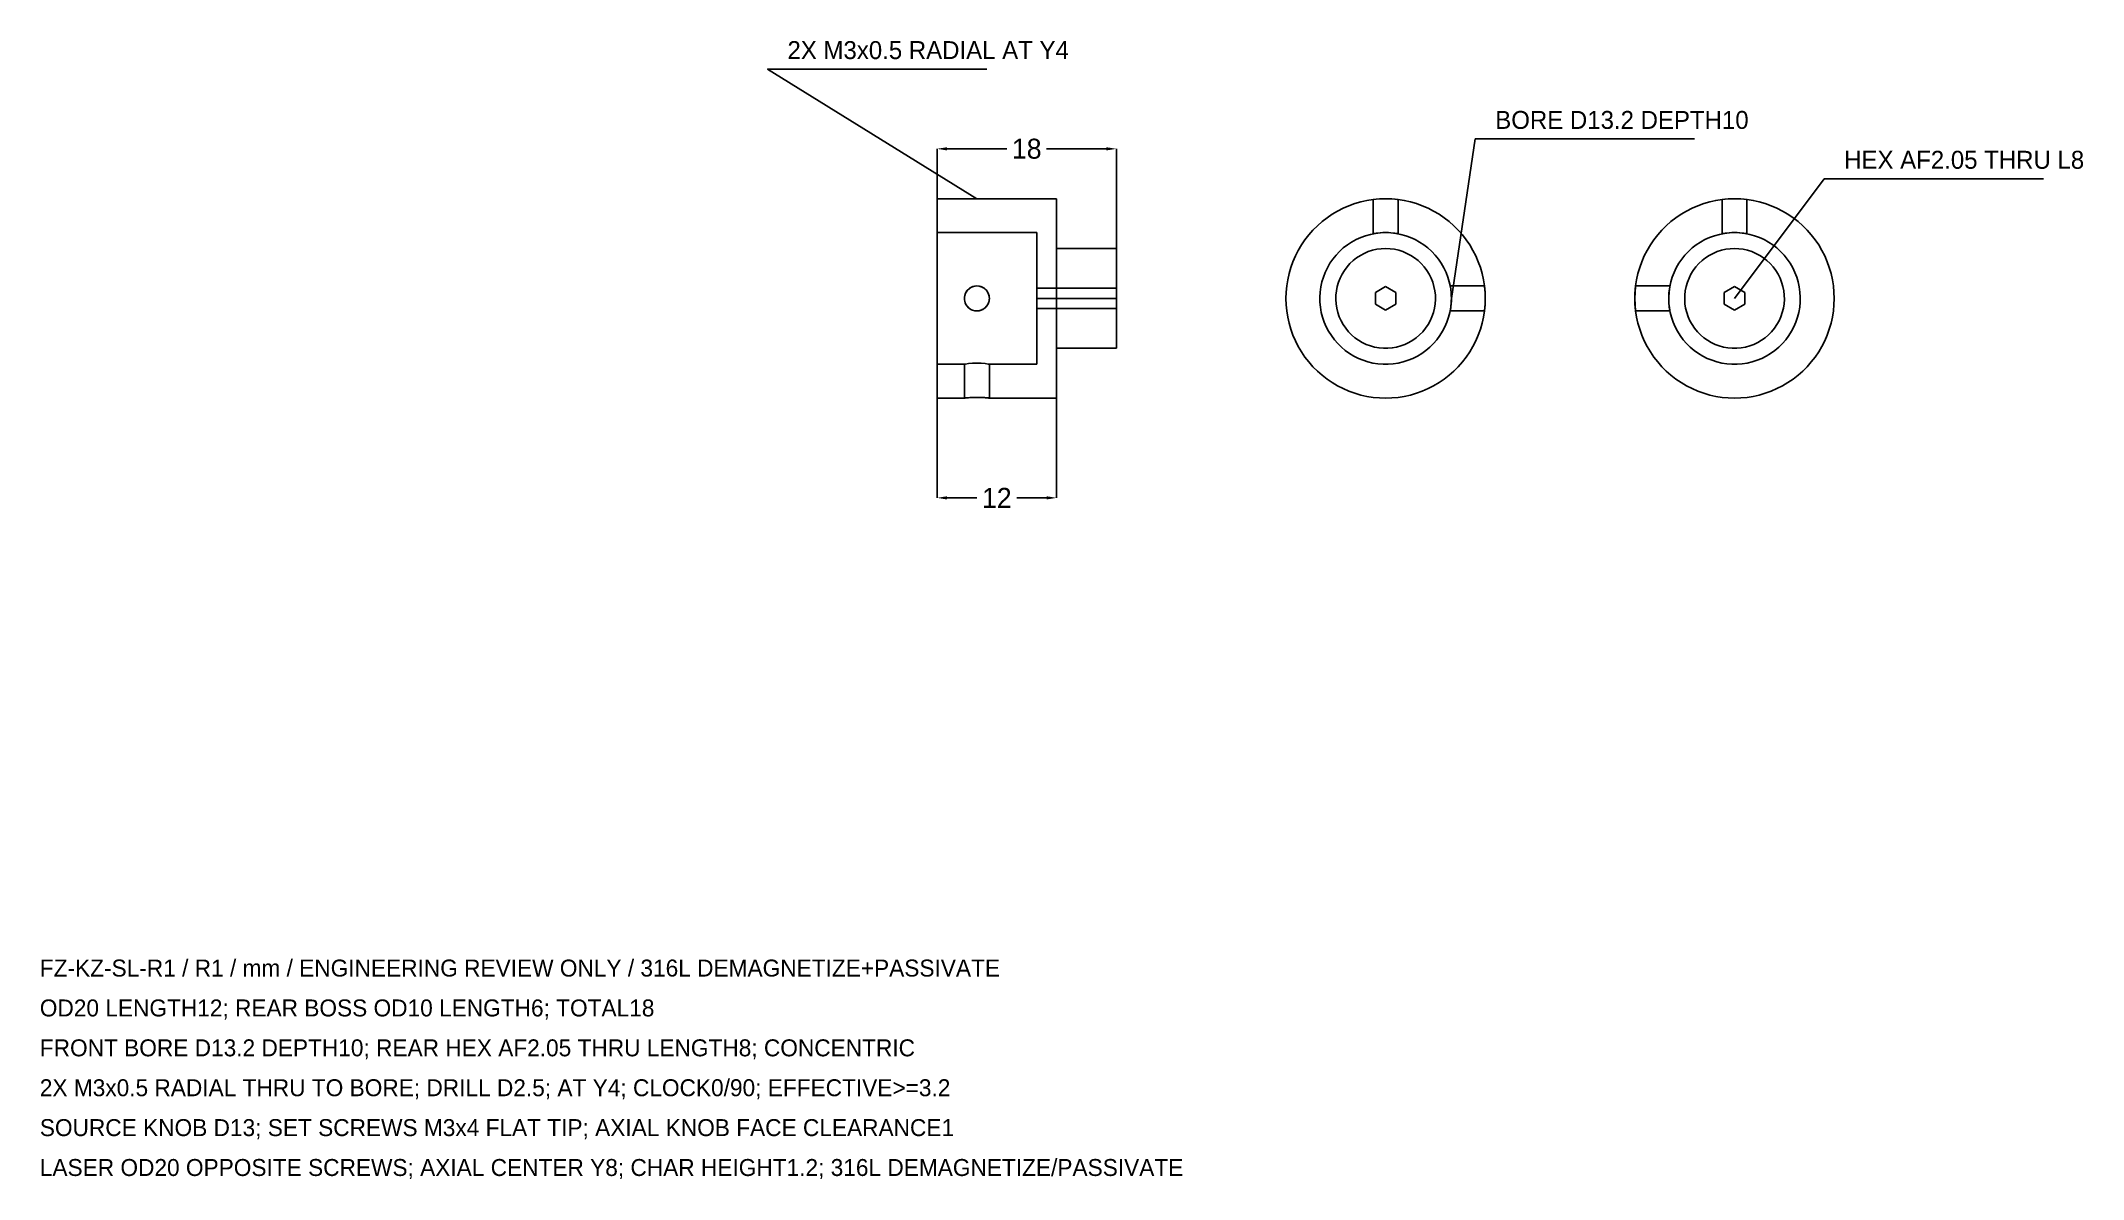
# Model space of a CAD drawing. Header units: millimetres. Extents: x -90 to 115, y -48 to 66.
import ezdxf

# ---------------------------------------------------------------- set-up
doc = ezdxf.new("R2010")
doc.units = ezdxf.units.MM
for name, color, linetype in [('DIM', 3, 'Continuous'), ('HIDDEN', 8, 'Continuous'), ('LEADERS', 4, 'Continuous'), ('NOTES', 7, 'Continuous'), ('VISIBLE', 7, 'Continuous')]:
    doc.layers.add(name, color=color, linetype=linetype)
doc.dimstyles.get("Standard").update_dxf_attribs({"dimtxt": 2.5, "dimasz": 2.5, "dimexe": 1.25, "dimexo": 0.625, "dimtad": 1, "dimcen": 2.5, "dimazin": 3, "dimtfac": 1, "dimtmove": 0, "dimatfit": 3})

# ---------------------------------------------------------------- blocks, each defined once
blk = doc.blocks.new('_CLOSEDFILLED')
at = {"color": 0, "linetype": 'BYBLOCK'}
blk.add_solid([(-1, 0.16), (0, 0), (-1, -0.16)], dxfattribs=at)
blk = doc.blocks.new('*D1')
for p, q in [((0, 40), (0, 55)), ((1, 55), (7, 55)), ((11, 55), (17, 55)), ((18, 40), (18, 55))]:
    blk.add_line(p, q)
at = {"layer": 'Defpoints'}
for p in [(0, 55), (0, 40), (18, 40)]:
    blk.add_point(p, dxfattribs=at)
at = {"layer": 'DIM', "rotation": 180}
blk.add_blockref('_CLOSEDFILLED', (0, 55), dxfattribs=at)
at = {"layer": 'DIM'}
blk.add_blockref('_CLOSEDFILLED', (18, 55), dxfattribs=at)
at = {"layer": 'DIM', "insert": (9, 55), "char_height": 2, "attachment_point": 5}
blk.add_mtext('18', dxfattribs=at)
blk = doc.blocks.new('*D2')
for p, q in [((0, 40), (0, 20)), ((12, 40), (12, 20)), ((1, 20), (4, 20)), ((8, 20), (11, 20))]:
    blk.add_line(p, q)
at = {"layer": 'Defpoints'}
for p in [(0, 40), (12, 40), (0, 20)]:
    blk.add_point(p, dxfattribs=at)
at = {"layer": 'DIM', "rotation": 180}
blk.add_blockref('_CLOSEDFILLED', (0, 20), dxfattribs=at)
at = {"layer": 'DIM'}
blk.add_blockref('_CLOSEDFILLED', (12, 20), dxfattribs=at)
at = {"layer": 'DIM', "insert": (6, 20), "char_height": 2, "attachment_point": 5}
blk.add_mtext('12', dxfattribs=at)

msp = doc.modelspace()

# ---------------------------------------------------------------- linework, layer by layer
at = {"layer": 'HIDDEN'}
for points in [[(0, 30), (0, 30.25072), (0, 30.99031), (0, 32.18169), (0, 33.7651), (0, 35.66116), (0, 37.77479), (0, 40), (0, 42.22521), (0, 44.33884), (0, 46.2349), (0, 47.81831), (0, 49.00969), (0, 49.74928), (0, 50)], [(12, 30), (12, 30.25072), (12, 30.99031), (12, 32.18169), (12, 33.7651), (12, 35.66116), (12, 37.77479), (12, 40), (12, 42.22521), (12, 44.33884), (12, 46.2349), (12, 47.81831), (12, 49.00969), (12, 49.74928), (12, 50)], [(45, 50), (44.46708, 49.98579), (44.06293, 49.956), (43.82731, 49.931), (43.76926, 49.92398), (43.75, 49.92157)], [(43.75, 49.92157), (43.76925, 49.92397), (43.82728, 49.931), (44.06278, 49.95598), (44.46693, 49.98578), (44.99984, 50)], [(43.75, 46.48055), (43.75, 49.92157)], [(46.25, 49.92157), (46.23055, 49.924), (46.17193, 49.93109), (45.93405, 49.95628), (45.53192, 49.98584), (45, 50)], [(45.95871, 49.95394), (46.17797, 49.93038), (46.23205, 49.92381), (46.25, 49.92157)], [(46.25, 46.48055), (46.25, 49.92157)], [(80, 50), (79.46716, 49.98579), (79.06397, 49.9561), (78.82759, 49.93104), (78.76933, 49.92398), (78.75, 49.92157)], [(78.75, 49.92157), (78.76805, 49.92382), (78.82243, 49.93042), (79.04294, 49.9541), (79.41628, 49.98295), (79.91808, 49.99966)], [(78.75, 46.48055), (78.75, 49.92157)], [(81.25, 49.92157), (81.23075, 49.92397), (81.17271, 49.931), (80.93717, 49.95599), (80.53297, 49.98579), (80, 50)], [(80.08192, 49.99966), (80.58444, 49.98291), (80.95968, 49.95384), (81.17821, 49.93035), (81.23211, 49.9238), (81.25, 49.92157)], [(81.25, 46.48055), (81.25, 49.92157)], [(0, 33.4), (0, 33.56548), (0, 34.05361), (0, 34.83991), (0, 35.88497), (0, 37.13637), (0, 38.53136), (0, 40), (0, 41.46864), (0, 42.86363), (0, 44.11503), (0, 45.16009), (0, 45.94639), (0, 46.43452), (0, 46.6)], [(0, 46.6), (0, 46.5585), (0, 46.43452), (0, 46.22963), (0, 45.94639), (0, 45.58838), (0, 45.16009), (0, 44.6669), (0, 44.11503), (0, 43.51141), (0, 42.86363), (0, 42.17984), (0, 41.46864), (0, 40.73897), (0, 40)], [(0, 46.6), (10, 46.6)], [(10, 33.4), (10, 33.56548), (10, 34.05361), (10, 34.83991), (10, 35.88497), (10, 37.13637), (10, 38.53136), (10, 40), (10, 41.46864), (10, 42.86363), (10, 44.11503), (10, 45.16009), (10, 45.94639), (10, 46.43452), (10, 46.6)], [(10, 46.6), (10, 46.5585), (10, 46.43452), (10, 46.22963), (10, 45.94639), (10, 45.58838), (10, 45.16009), (10, 44.6669), (10, 44.11503), (10, 43.51141), (10, 42.86363), (10, 42.17984), (10, 41.46864), (10, 40.73897), (10, 40)], [(45, 46.6), (44.72302, 46.59419), (44.46776, 46.5785), (44.06415, 46.53331), (43.82779, 46.49507), (43.76939, 46.48426), (43.75, 46.48055)], [(44.99984, 46.6), (45, 46.6)], [(46.25, 46.48055), (46.23044, 46.48429), (46.17154, 46.49519), (45.93312, 46.5337), (45.53121, 46.57859), (45.27589, 46.59423), (45, 46.6)], [(80, 46.6), (79.48855, 46.58015), (78.98018, 46.52073), (78.47794, 46.4221), (77.98485, 46.28484), (77.50388, 46.10978), (77.03793, 45.89798), (76.58978, 45.6507), (76.16215, 45.36944), (75.7576, 45.05589), (75.37857, 44.71194), (75.02732, 44.33964), (74.70599, 43.94125), (74.41649, 43.51915), (74.16057, 43.07589), (73.93977, 42.61413), (73.75542, 42.13664), (73.60863, 41.64631), (73.50027, 41.14608), (73.431, 40.63895), (73.40124, 40.12798), (73.41117, 39.61624), (73.46072, 39.10681), (73.5496, 38.60275), (73.67727, 38.1071), (73.84297, 37.62283), (74.04569, 37.15285), (74.28423, 36.7), (74.55714, 36.26699), (74.86279, 35.85644), (75.19933, 35.47081), (75.56475, 35.11241), (75.95684, 34.78341), (76.37324, 34.48578), (76.81146, 34.22132), (77.26885, 33.9916), (77.74267, 33.79803), (78.23006, 33.64175), (78.7281, 33.52371), (79.23379, 33.44463), (79.74408, 33.40496), (80.25592, 33.40496), (80.76621, 33.44463), (81.2719, 33.52371), (81.76994, 33.64175), (82.25733, 33.79803), (82.73115, 33.9916), (83.18854, 34.22132), (83.62676, 34.48578), (84.04316, 34.78341), (84.43525, 35.11241), (84.80067, 35.47081), (85.13721, 35.85644), (85.44286, 36.26699), (85.71577, 36.7), (85.95431, 37.15285), (86.15703, 37.62283), (86.32273, 38.1071), (86.4504, 38.60275), (86.53928, 39.10681), (86.58883, 39.61624), (86.59876, 40.12798), (86.569, 40.63895), (86.49973, 41.14608), (86.39137, 41.64631), (86.24458, 42.13664), (86.06023, 42.61413), (85.83943, 43.07589), (85.58351, 43.51915), (85.29401, 43.94125), (84.97268, 44.33964), (84.62143, 44.71194), (84.2424, 45.05589), (83.83785, 45.36944), (83.41022, 45.6507), (82.96207, 45.89798), (82.49612, 46.10978), (82.01515, 46.28484), (81.52206, 46.4221), (81.01982, 46.52073), (80.51145, 46.58015), (80, 46.6)], [(78.75, 46.48055), (78.76956, 46.48429), (78.82846, 46.49519), (79.06688, 46.5337), (79.46879, 46.57859), (79.72411, 46.59423), (80, 46.6)], [(80, 46.6), (79.72327, 46.5942), (79.46781, 46.57851), (79.06487, 46.53342), (78.82797, 46.4951), (78.76943, 46.48427), (78.75, 46.48055)], [(80, 46.6), (80.27698, 46.59419), (80.53224, 46.5785), (80.93585, 46.53331), (81.17221, 46.49507), (81.23061, 46.48426), (81.25, 46.48055)], [(81.25, 46.48055), (81.23061, 46.48426), (81.17224, 46.49506), (80.93594, 46.5333), (80.53229, 46.5785), (80.27697, 46.59419), (80, 46.6)], [(12, 35), (12, 35.12536), (12, 35.49516), (12, 36.09084), (12, 36.88255), (12, 37.83058), (12, 38.8874), (12, 40), (12, 41.1126), (12, 42.16942), (12, 43.11745), (12, 43.90916), (12, 44.50484), (12, 44.87464), (12, 45)], [(12, 45), (12, 44.96856), (12, 44.87464), (12, 44.71942), (12, 44.50484), (12, 44.23362), (12, 43.90916), (12, 43.53553), (12, 43.11745), (12, 42.66016), (12, 42.16942), (12, 41.6514), (12, 41.1126), (12, 40.55982), (12, 40)], [(18, 35), (18, 35.12536), (18, 35.49516), (18, 36.09084), (18, 36.88255), (18, 37.83058), (18, 38.8874), (18, 40), (18, 41.1126), (18, 42.16942), (18, 43.11745), (18, 43.90916), (18, 44.50484), (18, 44.87464), (18, 45)], [(45, 45), (45.4419, 44.98043), (45.88034, 44.92189), (46.31189, 44.82482), (46.73318, 44.69), (47.1409, 44.51847), (47.53186, 44.31157), (47.90301, 44.07093), (48.25144, 43.79844), (48.57443, 43.49621), (48.86943, 43.16662), (49.13416, 42.81225), (49.36653, 42.43586), (49.56472, 42.04042), (49.72719, 41.629), (49.85267, 41.20484), (49.94016, 40.77124), (49.98899, 40.33161), (49.99878, 39.88939), (49.96944, 39.44803), (49.90121, 39.01099), (49.79462, 38.58169), (49.65051, 38.16349), (49.47, 37.75967), (49.25451, 37.37337), (49.00572, 37.00764), (48.72558, 36.66532), (48.41628, 36.3491), (48.08024, 36.06146), (47.7201, 35.80464), (47.33867, 35.58065), (46.93894, 35.39126), (46.52403, 35.23793), (46.09719, 35.12187), (45.66177, 35.04399), (45.22117, 35.00489), (44.77883, 35.00489), (44.33823, 35.04399), (43.90281, 35.12187), (43.47597, 35.23793), (43.06106, 35.39126), (42.66133, 35.58065), (42.2799, 35.80464), (41.91976, 36.06146), (41.58372, 36.3491), (41.27442, 36.66532), (40.99428, 37.00764), (40.74549, 37.37337), (40.53, 37.75967), (40.34949, 38.16349), (40.20538, 38.58169), (40.09879, 39.01099), (40.03056, 39.44803), (40.00122, 39.88939), (40.01101, 40.33161), (40.05984, 40.77124), (40.14733, 41.20484), (40.27281, 41.629), (40.43528, 42.04042), (40.63347, 42.43586), (40.86584, 42.81225), (41.13057, 43.16662), (41.42557, 43.49621), (41.74856, 43.79844), (42.09699, 44.07093), (42.46814, 44.31157), (42.8591, 44.51847), (43.26682, 44.69), (43.68811, 44.82482), (44.11966, 44.92189), (44.5581, 44.98043), (45, 45)], [(10, 41.025), (10, 40)], [(10, 41.025), (18, 41.025)], [(18, 41.025), (18, 40)], [(51.48055, 41.25), (54.92157, 41.25)], [(51.48055, 38.75), (51.48442, 38.77026), (51.49563, 38.83089), (51.53457, 39.073), (51.57938, 39.47871), (51.59471, 39.7358), (51.59999, 40.01225), (51.59375, 40.2872), (51.57769, 40.54223), (51.53288, 40.93884), (51.49494, 41.17295), (51.48422, 41.2308), (51.48055, 41.25)], [(54.92182, 41.24797), (54.92157, 41.25)], [(70.07818, 41.24797), (70.07843, 41.25)], [(73.51945, 41.25), (70.07843, 41.25)], [(73.51945, 41.25), (73.51579, 41.23088), (73.50512, 41.17327), (73.46731, 40.94017), (73.4224, 40.5433), (73.4063, 40.28828), (73.40001, 40.01358), (73.40525, 39.73688), (73.42059, 39.47903), (73.46547, 39.07268), (73.50445, 38.83048), (73.51559, 38.77019), (73.51945, 38.75)], [(73.51945, 38.75), (73.51558, 38.77026), (73.50437, 38.83089), (73.46543, 39.073), (73.42062, 39.47871), (73.40529, 39.7358), (73.40001, 40.01225), (73.40625, 40.2872), (73.42231, 40.54223), (73.46712, 40.93884), (73.50506, 41.17295), (73.51578, 41.2308), (73.51945, 41.25)], [(0, 40), (0, 39.26103), (0, 38.53136), (0, 37.82016), (0, 37.13637), (0, 36.48859), (0, 35.88497), (0, 35.3331), (0, 34.83991), (0, 34.41162), (0, 34.05361), (0, 33.77037), (0, 33.56548), (0, 33.4415), (0, 33.4)], [(2.75294, 40.08572), (2.75, 40.00215)], [(2.75, 40), (2.75866, 39.85309), (2.78404, 39.71027)], [(2.75791, 40.14044), (2.75299, 40.08643)], [(2.76189, 40.17203), (2.75989, 40.15695)], [(2.90738, 39.39281), (2.91964, 39.37125)], [(4.76072, 39.00813), (4.83079, 39.06603)], [(4.83231, 39.06739), (4.93877, 39.17464)], [(5.00647, 39.25871), (5.0988, 39.40406)], [(5.12296, 39.45095), (5.19931, 39.64766)], [(5.22165, 39.73528), (5.24573, 39.8968)], [(5.23858, 40.16858), (5.23149, 40.21434)], [(5.25, 40.00215), (5.24011, 40.15694)], [(5.24938, 39.96056), (5.25, 40)], [(10, 40), (10, 39.26103), (10, 38.53136), (10, 37.82016), (10, 37.13637), (10, 36.48859), (10, 35.88497), (10, 35.3331), (10, 34.83991), (10, 34.41162), (10, 34.05361), (10, 33.77037), (10, 33.56548), (10, 33.4415), (10, 33.4)], [(10, 40), (10, 38.975)], [(10, 40), (18, 40)], [(10, 38.975), (18, 38.975)], [(12, 40), (12, 39.44018), (12, 38.8874), (12, 38.3486), (12, 37.83058), (12, 37.33984), (12, 36.88255), (12, 36.46447), (12, 36.09084), (12, 35.76638), (12, 35.49516), (12, 35.28058), (12, 35.12536), (12, 35.03144), (12, 35)], [(18, 40), (18, 38.975)], [(54.9669, 40.81292), (54.95665, 40.9301)], [(54.96732, 40.80774), (54.96729, 40.80811)], [(54.98652, 40.51901), (54.97487, 40.70846)], [(54.99948, 39.89816), (54.99452, 40.33103)], [(70.00569, 40.33732), (70.00082, 40.12795)], [(70.00589, 40.34316), (70.00569, 40.33735)], [(51.48055, 38.75), (54.92157, 38.75)], [(73.51945, 38.75), (70.07843, 38.75)], [(0, 33.4), (2.75, 33.4)], [(4, 33.51945), (3.56625, 33.50495), (3.1719, 33.46676), (2.87005, 33.42168), (2.78105, 33.40581), (2.75783, 33.40148), (2.75, 33.4)], [(2.75, 33.4), (2.75768, 33.40145), (2.78058, 33.40572), (2.86791, 33.42131), (3.16651, 33.46607), (3.56187, 33.50466), (4.00077, 33.51945), (4.44057, 33.50449), (4.83491, 33.46589), (5.13255, 33.42123), (5.21949, 33.40571), (5.24232, 33.40145), (5.25, 33.4)], [(2.75, 33.4), (2.75, 30)], [(5.25, 33.4), (5.21895, 33.40581), (5.13005, 33.42166), (4.82919, 33.46662), (4.43439, 33.50491), (4, 33.51945)], [(5.25, 33.4), (5.25, 30)], [(5.25, 33.4), (10, 33.4)], [(3.03686, 30.03179), (3.03818, 30.03192)], [(3.29791, 30.05362), (3.70891, 30.07416), (4.15086, 30.07729)], [(4.74812, 30.05027), (4.85585, 30.04159)], [(4.96747, 30.03137), (5.17264, 30.00938), (5.23022, 30.00245), (5.25, 30)]]:
    msp.add_lwpolyline(points, dxfattribs=at)
at = {"layer": 'LEADERS'}
for points in [[(4, 50), (-17, 63), (5, 63)], [(51.6, 40), (54, 56), (76, 56)], [(80, 40), (89, 52), (111, 52)]]:
    msp.add_lwpolyline(points, dxfattribs=at)
at = {"layer": 'VISIBLE'}
for points in [[(0, 50), (0, 49.93712), (0, 49.74928), (0, 49.43883), (0, 49.00969), (0, 48.46724), (0, 47.81831), (0, 47.07107), (0, 46.2349), (0, 45.32032), (0, 44.33884), (0, 43.30279), (0, 42.22521), (0, 41.11964), (0, 40)], [(0, 50), (12, 50)], [(12, 50), (12, 49.93712), (12, 49.74928), (12, 49.43883), (12, 49.00969), (12, 48.46724), (12, 47.81831), (12, 47.07107), (12, 46.2349), (12, 45.32032), (12, 44.33884), (12, 43.30279), (12, 42.22521), (12, 41.11964), (12, 40)], [(45, 50), (45.62791, 49.98027), (46.25333, 49.92115), (46.87381, 49.82287), (47.4869, 49.68583), (48.09017, 49.51057), (48.68125, 49.29776), (49.25779, 49.04827), (49.81754, 48.76307), (50.35827, 48.44328), (50.87785, 48.09017), (51.37424, 47.70513), (51.84547, 47.28969), (52.28969, 46.84547), (52.70513, 46.37424), (53.09017, 45.87785), (53.44328, 45.35827), (53.76307, 44.81754), (54.04827, 44.25779), (54.29776, 43.68125), (54.51057, 43.09017), (54.68583, 42.4869), (54.82287, 41.87381), (54.92115, 41.25333), (54.98027, 40.62791), (55, 40), (54.98027, 39.37209), (54.92115, 38.74667), (54.82287, 38.12619), (54.68583, 37.5131), (54.51057, 36.90983), (54.29776, 36.31875), (54.04827, 35.74221), (53.76307, 35.18246), (53.44328, 34.64173), (53.09017, 34.12215), (52.70513, 33.62576), (52.28969, 33.15453), (51.84547, 32.71031), (51.37424, 32.29487), (50.87785, 31.90983), (50.35827, 31.55672), (49.81754, 31.23693), (49.25779, 30.95173), (48.68125, 30.70224), (48.09017, 30.48943), (47.4869, 30.31417), (46.87381, 30.17713), (46.25333, 30.07885), (45.62791, 30.01973), (45, 30), (44.37209, 30.01973), (43.74667, 30.07885), (43.12619, 30.17713), (42.5131, 30.31417), (41.90983, 30.48943), (41.31875, 30.70224), (40.74221, 30.95173), (40.18246, 31.23693), (39.64173, 31.55672), (39.12215, 31.90983), (38.62576, 32.29487), (38.15453, 32.71031), (37.71031, 33.15453), (37.29487, 33.62576), (36.90983, 34.12215), (36.55672, 34.64173), (36.23693, 35.18246), (35.95173, 35.74221), (35.70224, 36.31875), (35.48943, 36.90983), (35.31417, 37.5131), (35.17713, 38.12619), (35.07885, 38.74667), (35.01973, 39.37209), (35, 40), (35.01973, 40.62791), (35.07885, 41.25333), (35.17713, 41.87381), (35.31417, 42.4869), (35.48943, 43.09017), (35.70224, 43.68125), (35.95173, 44.25779), (36.23693, 44.81754), (36.55672, 45.35827), (36.90983, 45.87785), (37.29487, 46.37424), (37.71031, 46.84547), (38.15453, 47.28969), (38.62576, 47.70513), (39.12215, 48.09017), (39.64173, 48.44328), (40.18246, 48.76307), (40.74221, 49.04827), (41.31875, 49.29776), (41.90983, 49.51057), (42.5131, 49.68583), (43.12619, 49.82287), (43.74667, 49.92115), (44.37209, 49.98027), (45, 50)], [(44.99984, 50), (45, 50)], [(45, 50), (45.55027, 49.98485), (45.95871, 49.95394)], [(80, 50), (79.37209, 49.98027), (78.74667, 49.92115), (78.12619, 49.82287), (77.5131, 49.68583), (76.90983, 49.51057), (76.31875, 49.29776), (75.74221, 49.04827), (75.18246, 48.76307), (74.64173, 48.44328), (74.12215, 48.09017), (73.62576, 47.70513), (73.15453, 47.28969), (72.71031, 46.84547), (72.29487, 46.37424), (71.90983, 45.87785), (71.55672, 45.35827), (71.23693, 44.81754), (70.95173, 44.25779), (70.70224, 43.68125), (70.48943, 43.09017), (70.31417, 42.4869), (70.17713, 41.87381), (70.07885, 41.25333), (70.01973, 40.62791), (70, 40), (70.01973, 39.37209), (70.07885, 38.74667), (70.17713, 38.12619), (70.31417, 37.5131), (70.48943, 36.90983), (70.70224, 36.31875), (70.95173, 35.74221), (71.23693, 35.18246), (71.55672, 34.64173), (71.90983, 34.12215), (72.29487, 33.62576), (72.71031, 33.15453), (73.15453, 32.71031), (73.62576, 32.29487), (74.12215, 31.90983), (74.64173, 31.55672), (75.18246, 31.23693), (75.74221, 30.95173), (76.31875, 30.70224), (76.90983, 30.48943), (77.5131, 30.31417), (78.12619, 30.17713), (78.74667, 30.07885), (79.37209, 30.01973), (80, 30), (80.62791, 30.01973), (81.25333, 30.07885), (81.87381, 30.17713), (82.4869, 30.31417), (83.09017, 30.48943), (83.68125, 30.70224), (84.25779, 30.95173), (84.81754, 31.23693), (85.35827, 31.55672), (85.87785, 31.90983), (86.37424, 32.29487), (86.84547, 32.71031), (87.28969, 33.15453), (87.70513, 33.62576), (88.09017, 34.12215), (88.44328, 34.64173), (88.76307, 35.18246), (89.04827, 35.74221), (89.29776, 36.31875), (89.51057, 36.90983), (89.68583, 37.5131), (89.82287, 38.12619), (89.92115, 38.74667), (89.98027, 39.37209), (90, 40), (89.98027, 40.62791), (89.92115, 41.25333), (89.82287, 41.87381), (89.68583, 42.4869), (89.51057, 43.09017), (89.29776, 43.68125), (89.04827, 44.25779), (88.76307, 44.81754), (88.44328, 45.35827), (88.09017, 45.87785), (87.70513, 46.37424), (87.28969, 46.84547), (86.84547, 47.28969), (86.37424, 47.70513), (85.87785, 48.09017), (85.35827, 48.44328), (84.81754, 48.76307), (84.25779, 49.04827), (83.68125, 49.29776), (83.09017, 49.51057), (82.4869, 49.68583), (81.87381, 49.82287), (81.25333, 49.92115), (80.62791, 49.98027), (80, 50)], [(79.91808, 49.99966), (80, 50)], [(80, 50), (80.08192, 49.99966)], [(45, 46.6), (45.51145, 46.58015), (46.01982, 46.52073), (46.52206, 46.4221), (47.01515, 46.28484), (47.49612, 46.10978), (47.96207, 45.89798), (48.41022, 45.6507), (48.83785, 45.36944), (49.2424, 45.05589), (49.62143, 44.71194), (49.97268, 44.33964), (50.29401, 43.94125), (50.58351, 43.51915), (50.83943, 43.07589), (51.06023, 42.61413), (51.24458, 42.13664), (51.39137, 41.64631), (51.49973, 41.14608), (51.569, 40.63895), (51.59876, 40.12798), (51.58883, 39.61624), (51.53928, 39.10681), (51.4504, 38.60275), (51.32273, 38.1071), (51.15703, 37.62283), (50.95431, 37.15285), (50.71577, 36.7), (50.44286, 36.26699), (50.13721, 35.85644), (49.80067, 35.47081), (49.43525, 35.11241), (49.04316, 34.78341), (48.62676, 34.48578), (48.18854, 34.22132), (47.73115, 33.9916), (47.25733, 33.79803), (46.76994, 33.64175), (46.2719, 33.52371), (45.76621, 33.44463), (45.25592, 33.40496), (44.74408, 33.40496), (44.23379, 33.44463), (43.7281, 33.52371), (43.23006, 33.64175), (42.74267, 33.79803), (42.26885, 33.9916), (41.81146, 34.22132), (41.37324, 34.48578), (40.95684, 34.78341), (40.56475, 35.11241), (40.19933, 35.47081), (39.86279, 35.85644), (39.55714, 36.26699), (39.28423, 36.7), (39.04569, 37.15285), (38.84297, 37.62283), (38.67727, 38.1071), (38.5496, 38.60275), (38.46072, 39.10681), (38.41117, 39.61624), (38.40124, 40.12798), (38.431, 40.63895), (38.50027, 41.14608), (38.60863, 41.64631), (38.75542, 42.13664), (38.93977, 42.61413), (39.16057, 43.07589), (39.41649, 43.51915), (39.70599, 43.94125), (40.02732, 44.33964), (40.37857, 44.71194), (40.7576, 45.05589), (41.16215, 45.36944), (41.58978, 45.6507), (42.03793, 45.89798), (42.50388, 46.10978), (42.98485, 46.28484), (43.47794, 46.4221), (43.98018, 46.52073), (44.48855, 46.58015), (45, 46.6)], [(43.75, 46.48055), (43.76938, 46.48426), (43.82775, 46.49506), (44.06401, 46.53329), (44.4676, 46.57849), (44.72289, 46.59418), (44.99984, 46.6)], [(45, 46.6), (45.27673, 46.5942), (45.53219, 46.57851), (45.93513, 46.53342), (46.17203, 46.4951), (46.23057, 46.48427), (46.25, 46.48055)], [(12, 45), (18, 45)], [(18, 45), (18, 44.96856), (18, 44.87464), (18, 44.71942), (18, 44.50484), (18, 44.23362), (18, 43.90916), (18, 43.53553), (18, 43.11745), (18, 42.66016), (18, 42.16942), (18, 41.6514), (18, 41.1126), (18, 40.55982), (18, 40)], [(80, 45), (79.5581, 44.98043), (79.11966, 44.92189), (78.68811, 44.82482), (78.26682, 44.69), (77.8591, 44.51847), (77.46814, 44.31157), (77.09699, 44.07093), (76.74856, 43.79844), (76.42557, 43.49621), (76.13057, 43.16662), (75.86584, 42.81225), (75.63347, 42.43586), (75.43528, 42.04042), (75.27281, 41.629), (75.14733, 41.20484), (75.05984, 40.77124), (75.01101, 40.33161), (75.00122, 39.88939), (75.03056, 39.44803), (75.09879, 39.01099), (75.20538, 38.58169), (75.34949, 38.16349), (75.53, 37.75967), (75.74549, 37.37337), (75.99428, 37.00764), (76.27442, 36.66532), (76.58372, 36.3491), (76.91976, 36.06146), (77.2799, 35.80464), (77.66133, 35.58065), (78.06106, 35.39126), (78.47597, 35.23793), (78.90281, 35.12187), (79.33823, 35.04399), (79.77883, 35.00489), (80.22117, 35.00489), (80.66177, 35.04399), (81.09719, 35.12187), (81.52403, 35.23793), (81.93894, 35.39126), (82.33867, 35.58065), (82.7201, 35.80464), (83.08024, 36.06146), (83.41628, 36.3491), (83.72558, 36.66532), (84.00572, 37.00764), (84.25451, 37.37337), (84.47, 37.75967), (84.65051, 38.16349), (84.79462, 38.58169), (84.90121, 39.01099), (84.96944, 39.44803), (84.99878, 39.88939), (84.98899, 40.33161), (84.94016, 40.77124), (84.85267, 41.20484), (84.72719, 41.629), (84.56472, 42.04042), (84.36653, 42.43586), (84.13416, 42.81225), (83.86943, 43.16662), (83.57443, 43.49621), (83.25144, 43.79844), (82.90301, 44.07093), (82.53186, 44.31157), (82.1409, 44.51847), (81.73318, 44.69), (81.31189, 44.82482), (80.88034, 44.92189), (80.4419, 44.98043), (80, 45)], [(5.25, 40), (5.24206, 40.14064), (5.21883, 40.27739), (5.18132, 40.40862), (5.13073, 40.53288), (5.06841, 40.64885), (4.9959, 40.75543), (4.91493, 40.85171), (4.82735, 40.93701), (4.73482, 41.0112), (4.63772, 41.07509), (4.53682, 41.12886), (4.43289, 41.17265), (4.21872, 41.23072), (4.00015, 41.25), (3.78157, 41.23077), (3.56739, 41.17275), (3.46346, 41.12899), (3.36255, 41.07525), (3.26543, 41.01139), (3.17289, 40.93723), (3.08528, 40.85193), (3.00425, 40.75564), (2.9317, 40.64903), (2.86934, 40.53301), (2.8187, 40.4087), (2.78117, 40.27742), (2.75794, 40.14065), (2.75, 40)], [(5.23149, 40.21434), (5.20377, 40.33682), (5.16458, 40.45416), (5.11488, 40.56529), (5.05577, 40.66922), (4.98846, 40.76514), (4.91432, 40.85237), (4.75094, 40.9993), (4.57167, 41.11162), (4.38117, 41.19047), (4.18374, 41.23642), (3.98315, 41.24989), (3.78284, 41.23099), (3.58631, 41.17956), (3.39737, 41.09514), (3.22047, 40.97715), (3.06014, 40.82412), (2.98811, 40.73388), (2.92339, 40.63514), (2.86729, 40.52864), (2.82099, 40.41526), (2.78556, 40.29601), (2.76189, 40.17203)], [(43.975, 40.59178), (45, 41.18357)], [(45, 41.18357), (46.025, 40.59178)], [(51.48055, 41.25), (51.48421, 41.23088), (51.49488, 41.17327), (51.53269, 40.94017), (51.5776, 40.5433), (51.5937, 40.28828), (51.59999, 40.01358), (51.59475, 39.73688), (51.57941, 39.47903), (51.53453, 39.07268), (51.49555, 38.83048), (51.48441, 38.77019), (51.48055, 38.75)], [(54.92157, 41.25), (54.92394, 41.23099), (54.93089, 41.17366), (54.95561, 40.94115), (54.98518, 40.54425), (54.99999, 40.01419), (54.98643, 39.47928), (54.95691, 39.07272), (54.9314, 38.8307), (54.92157, 38.75)], [(54.95665, 40.9301), (54.92182, 41.24797)], [(70.07843, 38.75), (70.07601, 38.76942), (70.06898, 38.82748), (70.04435, 39.05925), (70.01519, 39.449), (70.00006, 39.96669), (70.01217, 40.49318), (70.04058, 40.90002), (70.07818, 41.24797)], [(70.07843, 41.25), (70.07671, 41.23628), (70.07165, 41.19497), (70.05297, 41.02792), (70.02777, 40.74474), (70.00589, 40.34316)], [(80, 41.18357), (78.975, 40.59178)], [(81.025, 40.59178), (80, 41.18357)], [(0, 40), (0, 38.88036), (0, 37.77479), (0, 36.69721), (0, 35.66116), (0, 34.67968), (0, 33.7651), (0, 32.92893), (0, 32.18169), (0, 31.53276), (0, 30.99031), (0, 30.56117), (0, 30.25072), (0, 30.06288), (0, 30)], [(2.75, 40.00215), (2.75, 40)], [(2.75, 40), (2.7579, 39.85969), (2.78109, 39.72297), (2.8186, 39.59159), (2.86926, 39.46716), (2.93162, 39.3511), (3.00404, 39.24465), (3.08462, 39.14878), (3.17154, 39.06397), (3.26406, 38.98961), (3.36129, 38.9255), (3.46235, 38.87154), (3.56645, 38.82759), (3.78103, 38.76933), (4, 38.75)], [(2.75299, 40.08643), (2.75294, 40.08572)], [(2.75989, 40.15695), (2.75791, 40.14044)], [(2.78404, 39.71027), (2.83555, 39.54551), (2.90738, 39.39281)], [(2.91964, 39.37125), (3.02074, 39.22311), (3.1369, 39.09581), (3.26457, 38.98924), (3.40153, 38.90258), (3.54547, 38.83557), (3.69436, 38.78794), (3.84642, 38.75947), (4, 38.75)], [(4, 38.75), (4.21964, 38.76945), (4.43482, 38.82807), (4.5392, 38.87227), (4.64051, 38.92657), (4.73796, 38.99108), (4.83069, 39.06595), (4.91774, 39.15132), (4.99777, 39.24704), (5.06939, 39.35278), (5.13118, 39.46808), (5.18163, 39.59227), (5.2191, 39.7238), (5.24219, 39.8605), (5.25, 40)], [(4, 38.75), (4.19913, 38.76596), (4.39486, 38.814), (4.58348, 38.89454), (4.76072, 39.00813)], [(4.83079, 39.06603), (4.83231, 39.06739)], [(4.93877, 39.17464), (5.00647, 39.25871)], [(5.0988, 39.40406), (5.12296, 39.45095)], [(5.19931, 39.64766), (5.22165, 39.73528)], [(5.24011, 40.15694), (5.23858, 40.16858)], [(5.24573, 39.8968), (5.24938, 39.96056)], [(5.25, 40), (5.25, 40.00215)], [(12, 40), (12, 38.88036), (12, 37.77479), (12, 36.69721), (12, 35.66116), (12, 34.67968), (12, 33.7651), (12, 32.92893), (12, 32.18169), (12, 31.53276), (12, 30.99031), (12, 30.56117), (12, 30.25072), (12, 30.06288), (12, 30)], [(18, 40), (18, 39.44018), (18, 38.8874), (18, 38.3486), (18, 37.83058), (18, 37.33984), (18, 36.88255), (18, 36.46447), (18, 36.09084), (18, 35.76638), (18, 35.49516), (18, 35.28058), (18, 35.12536), (18, 35.03144), (18, 35)], [(43.975, 39.40822), (43.975, 40.59178)], [(45, 38.81643), (43.975, 39.40822)], [(46.025, 39.40822), (45, 38.81643)], [(46.025, 40.59178), (46.025, 39.40822)], [(54.92157, 38.75), (54.92385, 38.76822), (54.93046, 38.82271), (54.95381, 39.04), (54.98234, 39.40598), (54.99948, 39.89816)], [(54.96729, 40.80811), (54.9669, 40.81292)], [(54.97487, 40.70846), (54.96732, 40.80774)], [(54.99452, 40.33103), (54.98652, 40.51901)], [(70.00082, 40.12795), (70.00991, 39.55502), (70.03996, 39.10693), (70.06761, 38.8391), (70.07843, 38.75)], [(70.00569, 40.33735), (70.00569, 40.33732)], [(78.975, 40.59178), (78.975, 39.40822)], [(78.975, 39.40822), (80, 38.81643)], [(80, 38.81643), (81.025, 39.40822)], [(81.025, 39.40822), (81.025, 40.59178)], [(12, 35), (18, 35)], [(0, 30), (2.75, 30)], [(4, 30.07843), (3.5672, 30.069), (3.17282, 30.04401), (2.87031, 30.01433), (2.78111, 30.00384), (2.75785, 30.00098), (2.75, 30)], [(2.75, 30), (2.77008, 30.00249), (2.82865, 30.00953), (3.03686, 30.03179)], [(3.03818, 30.03192), (3.29791, 30.05362)], [(5.25, 30), (5.21888, 30.00384), (5.12977, 30.01432), (4.82822, 30.04392), (4.4334, 30.06897), (4, 30.07843)], [(4.15086, 30.07729), (4.74812, 30.05027)], [(4.85585, 30.04159), (4.96747, 30.03137)], [(5.25, 30), (12, 30)]]:
    msp.add_lwpolyline(points, dxfattribs=at)

# ---------------------------------------------------------------- texts
at = {"layer": 'NOTES'}
for s, height, p in [('2X M3x0.5 RADIAL AT Y4', 1.8, (-15, 64)), ('BORE D13.2 DEPTH10', 1.8, (56, 57)), ('HEX AF2.05 THRU L8', 1.8, (91, 53)), ('FZ-KZ-SL-R1 / R1 / mm / ENGINEERING REVIEW ONLY / 316L DEMAGNETIZE+PASSIVATE', 1.7, (-90, -28)), ('OD20 LENGTH12; REAR BOSS OD10 LENGTH6; TOTAL18', 1.7, (-90, -32)), ('FRONT BORE D13.2 DEPTH10; REAR HEX AF2.05 THRU LENGTH8; CONCENTRIC', 1.7, (-90, -36)), ('2X M3x0.5 RADIAL THRU TO BORE; DRILL D2.5; AT Y4; CLOCK0/90; EFFECTIVE>=3.2', 1.7, (-90, -40)), ('SOURCE KNOB D13; SET SCREWS M3x4 FLAT TIP; AXIAL KNOB FACE CLEARANCE1', 1.7, (-90, -44)), ('LASER OD20 OPPOSITE SCREWS; AXIAL CENTER Y8; CHAR HEIGHT1.2; 316L DEMAGNETIZE/PASSIVATE', 1.7, (-90, -48))]:
    msp.add_text(s, height=height, dxfattribs=at).set_placement(p)

# ---------------------------------------------------------------- dimensions: what is measured, and where the dimension line sits
at = {"layer": 'DIM'}
for base, p2, picture, middle in [((0, 55), (18, 40), '*D1', (9, 55)), ((0, 20), (12, 40), '*D2', (6, 20))]:
    dim = msp.add_linear_dim(base=base, p1=(0, 40), p2=p2, dimstyle='Standard', override={"dimtxt": 2, "dimasz": 1, "dimdec": 4}, dxfattribs=at)
    dim.commit()
    dim.dimension.update_dxf_attribs({"geometry": picture, "text_midpoint": middle})

doc.saveas('drawing.dxf')
